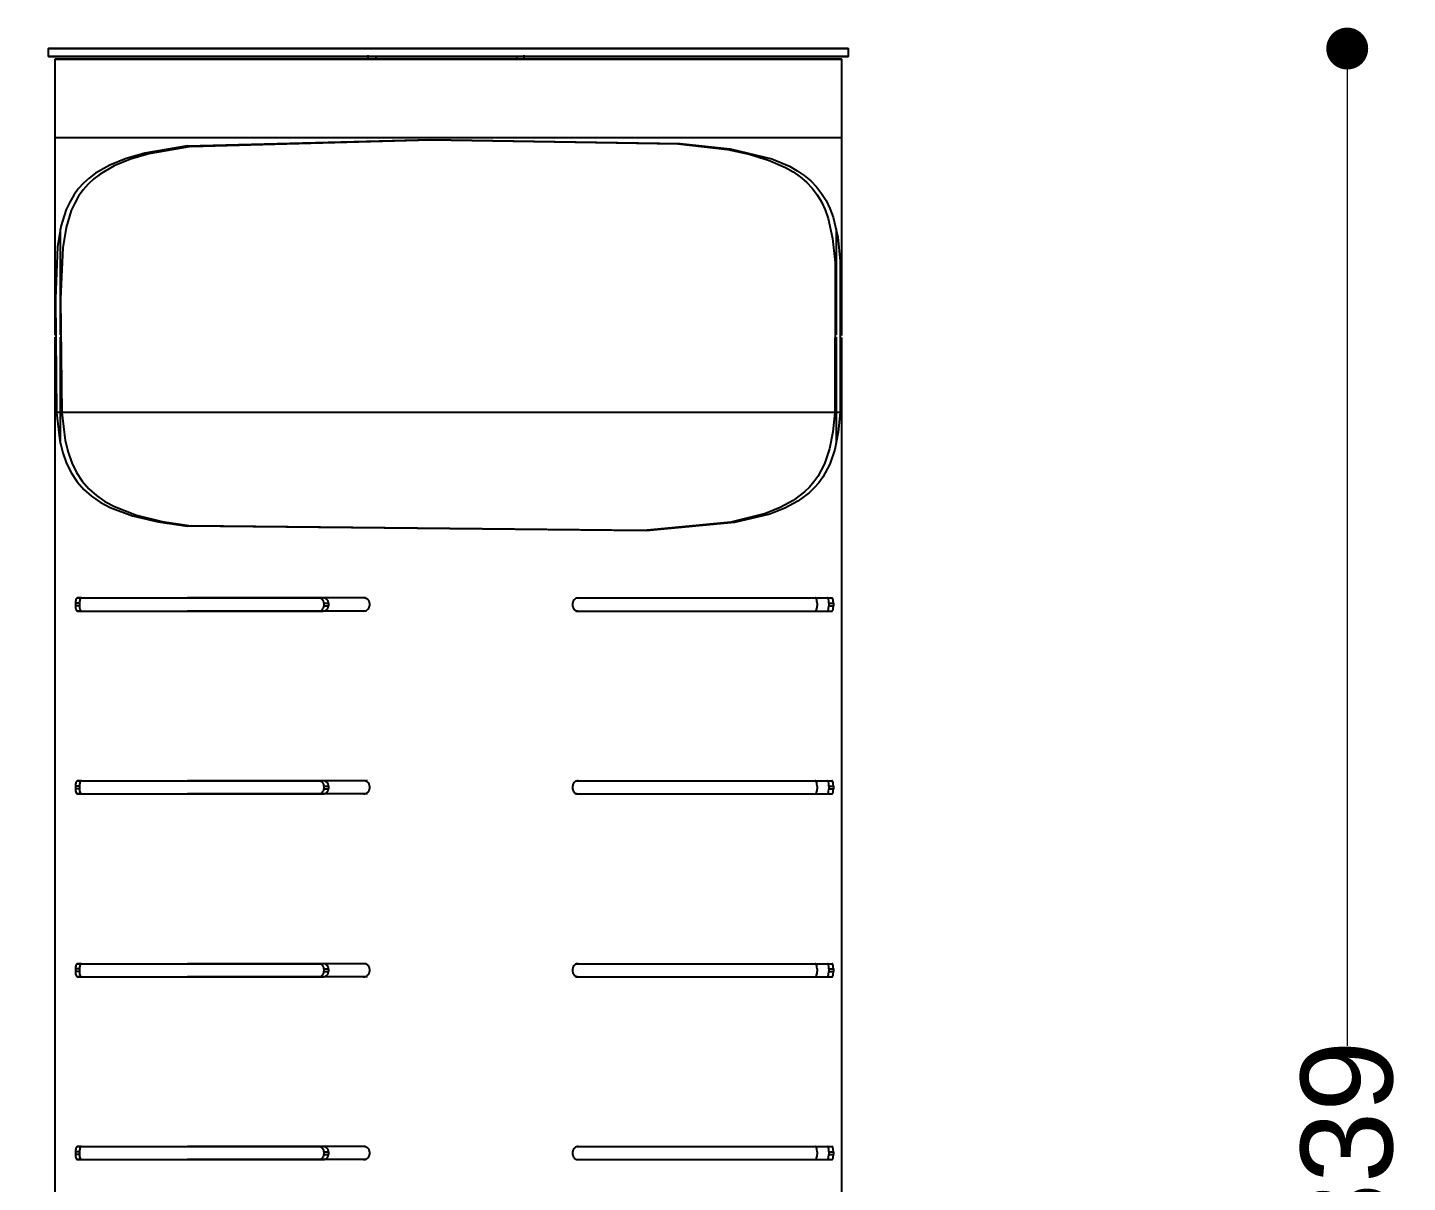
# Model space of a CAD drawing. Header units: millimetres. Extents: x 10222 to 14334, y 16216 to 21206.
# Drawn here: x 10685 to 11212, y 18542 to 18983 of the extents above; entities that cross this region are included whole.
import ezdxf

# ---------------------------------------------------------------- set-up
doc = ezdxf.new("R2010")
doc.units = ezdxf.units.MM
doc.header["$LTSCALE"] = 3
doc.layers.add('DomyÅ›lny', color=7, linetype='Continuous')
doc.styles.get("Standard").update_dxf_attribs({"font": 'arial.ttf'})
doc.dimstyles.new('MATEUSZ', dxfattribs={"dimtxt": 35, "dimasz": 16, "dimexe": 0.18, "dimexo": 0.0625, "dimgap": 0.09, "dimtad": 0, "dimdec": 0, "dimdsep": 46, "dimtxsty": 'Standard', "dimblk": 'DOT', "dimcen": 0.09, "dimse1": 1, "dimse2": 1, "dimadec": 0, "dimazin": 0, "dimtfac": 1, "dimtdec": 0, "dimtofl": 0, "dimtmove": 0, "dimatfit": 3, "dimfxl": 1, "dimtolj": 1, "dimtzin": 0, "dimlwd": 9, "dimlwe": 9, "dimarcsym": 0})

# ---------------------------------------------------------------- blocks, each defined once
blk = doc.blocks.new('_Dot')
at = {"color": 0, "linetype": 'ByBlock', "lineweight": -2}
blk.add_line((-0.5, 0), (-1, 0), dxfattribs=at)
at = {"color": 0, "linetype": 'ByBlock', "const_width": 0.5}
blk.add_lwpolyline([(-0.25, 0, 1), (0.25, 0, 1)], format="xyb", close=True, dxfattribs=at)
blk = doc.blocks.new('*D29')
at = {"color": 0, "lineweight": 9, "transparency": 16777216}
for p, q in [((11188.67, 18958.95), (11188.67, 18594.32)), ((11188.67, 18152.06), (11188.67, 18516.69))]:
    blk.add_line(p, q, dxfattribs=at)
at = {"layer": 'Defpoints', "color": 0, "transparency": 16777216}
for p in [(10998.18, 18974.95), (10919.82, 18136.06), (11188.67, 18136.06)]:
    blk.add_point(p, dxfattribs=at)
at = {"color": 0, "lineweight": 9, "transparency": 16777216, "xscale": 16, "yscale": 16, "zscale": 16}
for p, rotation in [((11188.67, 18974.95), 90), ((11188.67, 18136.06), 270)]:
    blk.add_blockref('_Dot', p, dxfattribs=dict(at, rotation=rotation))
at = {"color": 0, "transparency": 16777216, "insert": (11188.67, 18555.51), "char_height": 35, "attachment_point": 5, "rotation": 90}
blk.add_mtext('\\A1;839', dxfattribs=at)
blk = doc.blocks.new('*D32')
at = {"color": 0, "lineweight": 9, "transparency": 16777216}
for p, q in [((10709.06, 17977.1), (10806.75, 17977.1)), ((10982.18, 17977.1), (10884.5, 17977.1))]:
    blk.add_line(p, q, dxfattribs=at)
at = {"layer": 'Defpoints', "color": 0, "transparency": 16777216}
for p in [(10693.06, 18971.95), (10998.18, 18971.95), (10998.18, 17977.1)]:
    blk.add_point(p, dxfattribs=at)
at = {"color": 0, "lineweight": 9, "transparency": 16777216, "xscale": 16, "yscale": 16, "zscale": 16, "rotation": 180}
blk.add_blockref('_Dot', (10693.06, 17977.1), dxfattribs=at)
at = {"color": 0, "lineweight": 9, "transparency": 16777216, "xscale": 16, "yscale": 16, "zscale": 16}
blk.add_blockref('_Dot', (10998.18, 17977.1), dxfattribs=at)
at = {"color": 0, "transparency": 16777216, "insert": (10845.62, 17977.1), "char_height": 35, "attachment_point": 5}
blk.add_mtext('\\A1;305', dxfattribs=at)

msp = doc.modelspace()

# ---------------------------------------------------------------- linework, layer by layer
at = {"layer": 'DomyÅ›lny'}
for p, q in [((10693.06, 18971.95), (10693.06, 18974.95)), ((10815.02, 18970.95), (10815.02, 18972.45)), ((10874.62, 18970.95), (10874.62, 18972.45)), ((10998.18, 18974.95), (10998.18, 18971.95)), ((10695.62, 18940.95), (10695.62, 18970.95)), ((10818.02, 18971.95), (10818.02, 18970.95)), ((10871.62, 18971.95), (10871.62, 18970.95)), ((10995.62, 18970.95), (10995.62, 18940.95)), ((10695.62, 18865.56), (10695.62, 18940.95)), ((10995.62, 18940.95), (10995.62, 18865.46)), ((10697.62, 18865.69), (10697.62, 18906.19)), ((10993.62, 18906.19), (10993.62, 18865.72)), ((10695.62, 18836.06), (10695.62, 18864.81)), ((10697.62, 18836.06), (10697.62, 18864.74)), ((10993.62, 18864.77), (10993.62, 18836.06)), ((10995.62, 18864.7), (10995.62, 18836.06)), ((10695.62, 18336.06), (10695.62, 18836.06)), ((10697.62, 18824.17), (10697.62, 18836.06)), ((10993.62, 18836.06), (10993.62, 18824.17)), ((10995.62, 18836.06), (10995.62, 18336.06)), ((10704.86, 18763.25), (10703.32, 18763.25)), ((10703.32, 18763.25), (10703.32, 18762.25)), ((10704.86, 18762.25), (10703.32, 18762.25)), ((10705.59, 18765.25), (10704.07, 18765.25)), ((10704.86, 18763.25), (10704.86, 18762.25)), ((10798.18, 18763.25), (10798.18, 18762.25)), ((10798.18, 18763.25), (10799.91, 18763.25)), ((10798.18, 18762.25), (10799.91, 18762.25)), ((10799.91, 18763.25), (10799.91, 18762.25)), ((10814.08, 18765.25), (10813.31, 18765.25)), ((10815.56, 18763.25), (10815.56, 18762.25)), ((10893.07, 18763.25), (10893.07, 18762.25)), ((10894.48, 18765.25), (10895.24, 18765.25)), ((10986.39, 18763.25), (10986.39, 18762.25)), ((10990.39, 18765.25), (10992.1, 18765.25)), ((10990.85, 18763.25), (10990.85, 18762.25)), ((10990.85, 18763.25), (10992.58, 18763.25)), ((10990.85, 18762.25), (10992.58, 18762.25)), ((10992.58, 18763.25), (10992.58, 18762.25)), ((10705.59, 18760.25), (10704.07, 18760.25)), ((10814.24, 18760.25), (10813.31, 18760.25)), ((10894.33, 18760.25), (10895.24, 18760.25)), ((10990.39, 18760.25), (10992.1, 18760.25)), ((10703.32, 18693.45), (10703.32, 18692.45)), ((10704.86, 18693.45), (10703.32, 18693.45)), ((10705.59, 18695.45), (10704.07, 18695.45)), ((10704.86, 18693.45), (10704.86, 18692.45)), ((10798.18, 18693.45), (10798.18, 18692.45)), ((10798.18, 18693.45), (10799.91, 18693.45)), ((10799.91, 18693.45), (10799.91, 18692.45)), ((10814.83, 18695.45), (10813.31, 18695.45)), ((10815.56, 18693.45), (10815.56, 18692.45)), ((10893.07, 18693.45), (10893.07, 18692.45)), ((10894.17, 18695.45), (10895.24, 18695.45)), ((10986.39, 18693.45), (10986.39, 18692.45)), ((10990.39, 18695.45), (10992.1, 18695.45)), ((10990.85, 18693.45), (10990.85, 18692.45)), ((10990.85, 18693.45), (10992.58, 18693.45)), ((10992.58, 18693.45), (10992.58, 18692.45)), ((10704.86, 18692.45), (10703.32, 18692.45)), ((10705.59, 18690.45), (10704.07, 18690.45)), ((10798.18, 18692.45), (10799.91, 18692.45)), ((10814.83, 18690.45), (10813.31, 18690.45)), ((10894.17, 18690.45), (10895.24, 18690.45)), ((10990.39, 18690.45), (10992.1, 18690.45)), ((10990.85, 18692.45), (10992.58, 18692.45)), ((10705.59, 18625.65), (10704.07, 18625.65)), ((10814.24, 18625.65), (10813.31, 18625.65)), ((10894.33, 18625.65), (10895.24, 18625.65)), ((10990.39, 18625.65), (10992.1, 18625.65)), ((10704.86, 18623.65), (10703.32, 18623.65)), ((10703.32, 18623.65), (10703.32, 18622.65)), ((10704.86, 18622.65), (10703.32, 18622.65)), ((10705.59, 18620.65), (10704.07, 18620.65)), ((10704.86, 18623.65), (10704.86, 18622.65)), ((10798.18, 18623.65), (10798.18, 18622.65)), ((10798.18, 18623.65), (10799.91, 18623.65)), ((10798.18, 18622.65), (10799.91, 18622.65)), ((10799.91, 18623.65), (10799.91, 18622.65)), ((10814.83, 18620.65), (10813.31, 18620.65)), ((10815.56, 18623.65), (10815.56, 18622.65)), ((10893.07, 18623.65), (10893.07, 18622.65)), ((10894.33, 18620.65), (10895.24, 18620.65)), ((10986.39, 18623.65), (10986.39, 18622.65)), ((10990.39, 18620.65), (10992.1, 18620.65)), ((10990.85, 18623.65), (10990.85, 18622.65)), ((10990.85, 18623.65), (10992.58, 18623.65)), ((10990.85, 18622.65), (10992.58, 18622.65)), ((10992.58, 18623.65), (10992.58, 18622.65)), ((10703.32, 18553.85), (10703.32, 18552.85)), ((10704.86, 18553.85), (10703.32, 18553.85)), ((10704.86, 18552.85), (10703.32, 18552.85)), ((10705.59, 18555.85), (10704.07, 18555.85)), ((10704.86, 18553.85), (10704.86, 18552.85)), ((10798.18, 18553.85), (10798.18, 18552.85)), ((10798.18, 18553.85), (10799.91, 18553.85)), ((10798.18, 18552.85), (10799.91, 18552.85)), ((10799.91, 18553.85), (10799.91, 18552.85)), ((10814.08, 18555.85), (10813.31, 18555.85)), ((10815.56, 18553.85), (10815.56, 18552.85)), ((10893.07, 18553.85), (10893.07, 18552.85)), ((10894.48, 18555.85), (10895.24, 18555.85)), ((10986.39, 18553.85), (10986.39, 18552.85)), ((10990.39, 18555.85), (10992.1, 18555.85)), ((10990.85, 18553.85), (10990.85, 18552.85)), ((10990.85, 18553.85), (10992.58, 18553.85)), ((10990.85, 18552.85), (10992.58, 18552.85)), ((10992.58, 18553.85), (10992.58, 18552.85)), ((10705.59, 18550.85), (10704.07, 18550.85)), ((10814.24, 18550.85), (10813.31, 18550.85)), ((10894.48, 18550.85), (10895.24, 18550.85)), ((10990.39, 18550.85), (10992.1, 18550.85))]:
    msp.add_line(p, q, dxfattribs=at)
for points in [[(10845.62, 18974.95, 0), (10998.18, 18974.95, 0), (10845.62, 18974.95, 0), (10693.06, 18974.95, 0)], [(10845.62, 18971.95, 0), (10998.18, 18971.95, 0), (10845.62, 18971.95, 0), (10693.06, 18971.95, 0)], [(10746.11, 18970.95, 0), (10957.86, 18970.95, 0), (10986.61, 18970.95, 0), (10994.02, 18970.95, 0), (10995.48, 18970.95, 0), (10995.6, 18970.95, 0), (10995.62, 18970.95, 0), (10995.62, 18970.95, 0), (10995.62, 18970.95, 0), (10995.62, 18970.95, 0), (10995.62, 18970.95, 0), (10995.62, 18970.95, 0), (10995.62, 18970.95, 0), (10995.62, 18970.95, 0), (10995.62, 18970.95, 0), (10995.62, 18970.95, 0), (10995.62, 18970.95, 0), (10995.62, 18970.95, 0), (10995.62, 18970.95, 0), (10995.6, 18970.95, 0), (10995.54, 18970.95, 0), (10995.28, 18970.95, 0), (10992.54, 18970.95, 0), (10979.41, 18970.95, 0), (10859.96, 18970.95, 0), (10725.07, 18970.95, 0), (10701.26, 18970.95, 0), (10696.15, 18970.95, 0), (10695.72, 18970.95, 0), (10695.63, 18970.95, 0), (10695.63, 18970.95, 0), (10695.62, 18970.95, 0), (10695.62, 18970.95, 0), (10695.62, 18970.95, 0), (10695.62, 18970.95, 0), (10695.62, 18970.95, 0), (10695.62, 18970.95, 0), (10695.62, 18970.95, 0), (10695.62, 18970.95, 0), (10695.62, 18970.95, 0), (10695.62, 18970.95, 0), (10695.63, 18970.95, 0), (10695.63, 18970.95, 0), (10695.65, 18970.95, 0), (10695.71, 18970.95, 0), (10696.4, 18970.95, 0), (10699.82, 18970.95, 0), (10714.1, 18970.95, 0)]]:
    msp.add_polyline3d(points, close=True, dxfattribs=at)
for points in [[(10695.62, 18940.95, 0), (10695.62, 18940.95, 0), (10695.62, 18940.95, 0), (10695.62, 18940.95, 0), (10695.62, 18940.95, 0), (10695.62, 18940.95, 0), (10695.62, 18940.95, 0), (10695.62, 18940.95, 0), (10695.62, 18940.95, 0), (10695.62, 18940.95, 0), (10695.63, 18940.95, 0), (10695.63, 18940.95, 0), (10695.65, 18940.95, 0), (10695.72, 18940.95, 0), (10696.52, 18940.95, 0), (10700.44, 18940.95, 0), (10746.11, 18940.95, 0)], [(10746.11, 18940.95, 0), (10995.62, 18940.95, 0)], [(10746.11, 18937.76, 0), (10729.75, 18935, 0), (10722.67, 18932.99, 0), (10716.4, 18930.46, 0), (10710.96, 18927.34, 0), (10708.56, 18925.53, 0), (10706.38, 18923.53, 0), (10704.42, 18921.35, 0), (10702.67, 18918.95, 0), (10701.14, 18916.33, 0), (10699.82, 18913.48, 0), (10697.8, 18906.98, 0), (10696.52, 18899.28, 0), (10695.65, 18879.59, 0), (10696.09, 18836.06, 0)], [(10747.44, 18937.56, 0), (10731.28, 18934.75, 0), (10724.29, 18932.71, 0), (10718.09, 18930.16, 0), (10712.71, 18927.01, 0), (10710.35, 18925.19, 0), (10708.2, 18923.19, 0), (10706.26, 18921, 0), (10704.54, 18918.6, 0), (10703.03, 18915.97, 0), (10701.73, 18913.11, 0), (10699.74, 18906.61, 0), (10698.49, 18898.9, 0), (10697.65, 18879.25, 0), (10698.09, 18836.06, 0)], [(10746.11, 18937.76, 0), (10838.88, 18940.18, 0), (10934.16, 18938.77, 0), (10953.15, 18936.66, 0), (10969.14, 18932.8, 0), (10975.79, 18930, 0), (10978.75, 18928.34, 0), (10981.46, 18926.5, 0), (10983.92, 18924.45, 0), (10986.13, 18922.18, 0), (10988.09, 18919.67, 0), (10989.79, 18916.92, 0), (10991.25, 18913.9, 0), (10992.47, 18910.58, 0), (10994.23, 18902.95, 0), (10995.19, 18893.83, 0), (10995.16, 18836.06, 0)], [(10747.44, 18937.56, 0), (10838.81, 18940.17, 0), (10933.26, 18938.59, 0), (10952.11, 18936.36, 0), (10960.39, 18934.64, 0), (10967.81, 18932.41, 0), (10974.31, 18929.57, 0), (10977.21, 18927.9, 0), (10979.86, 18926.03, 0), (10982.27, 18923.97, 0), (10984.42, 18921.69, 0), (10986.33, 18919.17, 0), (10987.99, 18916.41, 0), (10989.41, 18913.38, 0), (10990.59, 18910.05, 0), (10992.29, 18902.42, 0), (10993.22, 18893.3, 0), (10993.16, 18836.06, 0)], [(10697.62, 18836.06, 0), (10695.76, 18836.06, 0), (10695.64, 18836.06, 0), (10695.63, 18836.06, 0), (10695.62, 18836.06, 0), (10695.62, 18836.06, 0), (10695.62, 18836.06, 0), (10695.62, 18836.06, 0), (10695.62, 18836.06, 0), (10695.62, 18836.06, 0), (10695.62, 18836.06, 0), (10695.62, 18836.06, 0), (10695.62, 18836.06, 0), (10695.62, 18836.06, 0), (10695.62, 18836.06, 0), (10695.62, 18836.06, 0), (10695.62, 18836.06, 0), (10695.62, 18836.06, 0), (10695.63, 18836.06, 0), (10695.63, 18836.06, 0), (10695.65, 18836.06, 0), (10695.74, 18836.06, 0), (10696.09, 18836.06, 0)], [(10696.09, 18836.06, 0), (10697.4, 18825.28, 0), (10698.5, 18820.69, 0), (10699.95, 18816.57, 0), (10701.77, 18812.88, 0), (10703.95, 18809.6, 0), (10706.52, 18806.68, 0), (10709.48, 18804.1, 0), (10712.81, 18801.82, 0), (10716.52, 18799.83, 0), (10725.05, 18796.61, 0), (10734.95, 18794.25, 0), (10746.11, 18792.59, 0)], [(10993.16, 18836.06, 0), (10993.57, 18836.06, 0), (10993.62, 18836.06, 0), (10993.62, 18836.06, 0), (10993.62, 18836.06, 0), (10993.62, 18836.06, 0), (10993.62, 18836.06, 0), (10993.62, 18836.06, 0), (10993.62, 18836.06, 0), (10993.62, 18836.06, 0), (10993.62, 18836.06, 0), (10993.62, 18836.06, 0), (10993.62, 18836.06, 0), (10993.62, 18836.06, 0), (10993.62, 18836.06, 0), (10993.62, 18836.06, 0), (10993.62, 18836.06, 0), (10993.6, 18836.06, 0), (10993.54, 18836.06, 0), (10992.86, 18836.06, 0), (10989.5, 18836.06, 0), (10975.01, 18836.06, 0), (10842.99, 18836.06, 0), (10736, 18836.06, 0), (10705.54, 18836.06, 0), (10698.77, 18836.06, 0), (10697.66, 18836.06, 0), (10697.63, 18836.06, 0), (10697.62, 18836.06, 0), (10697.62, 18836.06, 0), (10697.62, 18836.06, 0), (10697.62, 18836.06, 0), (10697.62, 18836.06, 0), (10697.62, 18836.06, 0), (10697.62, 18836.06, 0), (10697.62, 18836.06, 0), (10697.62, 18836.06, 0), (10697.62, 18836.06, 0), (10697.62, 18836.06, 0), (10697.63, 18836.06, 0), (10697.63, 18836.06, 0), (10697.65, 18836.06, 0), (10697.71, 18836.06, 0), (10698.09, 18836.06, 0)], [(10698.09, 18836.06, 0), (10699.39, 18825.41, 0), (10700.49, 18820.87, 0), (10701.92, 18816.78, 0), (10703.71, 18813.12, 0), (10705.87, 18809.86, 0), (10708.41, 18806.95, 0), (10711.32, 18804.38, 0), (10714.6, 18802.11, 0), (10718.26, 18800.11, 0), (10726.67, 18796.87, 0), (10736.43, 18794.48, 0), (10747.44, 18792.79, 0)], [(10995.16, 18836.06, 0), (10994.4, 18828.5, 0), (10993.09, 18821.94, 0), (10991.18, 18816.28, 0), (10988.58, 18811.41, 0), (10987.03, 18809.25, 0), (10985.3, 18807.26, 0), (10983.39, 18805.43, 0), (10979.04, 18802.2, 0), (10974, 18799.5, 0), (10968.28, 18797.27, 0), (10954.9, 18794, 0), (10921.26, 18790.88, 0), (10746.11, 18792.59, 0)], [(10993.16, 18836.06, 0), (10992.39, 18828.6, 0), (10991.1, 18822.11, 0), (10989.21, 18816.5, 0), (10986.65, 18811.66, 0), (10985.11, 18809.51, 0), (10983.4, 18807.53, 0), (10981.52, 18805.7, 0), (10977.23, 18802.47, 0), (10972.26, 18799.77, 0), (10966.62, 18797.53, 0), (10953.42, 18794.22, 0), (10920.24, 18791, 0), (10747.44, 18792.79, 0)], [(10995.16, 18836.06, 0), (10995.61, 18836.06, 0), (10995.62, 18836.06, 0), (10995.62, 18836.06, 0), (10995.62, 18836.06, 0), (10995.62, 18836.06, 0), (10995.62, 18836.06, 0), (10995.62, 18836.06, 0), (10995.62, 18836.06, 0), (10995.62, 18836.06, 0), (10995.62, 18836.06, 0), (10995.62, 18836.06, 0), (10995.62, 18836.06, 0), (10995.62, 18836.06, 0), (10995.62, 18836.06, 0), (10995.62, 18836.06, 0), (10995.62, 18836.06, 0), (10995.62, 18836.06, 0), (10995.62, 18836.06, 0), (10995.62, 18836.06, 0), (10995.62, 18836.06, 0), (10995.62, 18836.06, 0), (10995.62, 18836.06, 0), (10995.59, 18836.06, 0), (10995.49, 18836.06, 0), (10995.08, 18836.06, 0), (10993.16, 18836.06, 0)], [(10704.07, 18765.25, 0), (10704.04, 18765.25, 0), (10704.01, 18765.25, 0), (10703.98, 18765.24, 0), (10703.95, 18765.23, 0), (10703.92, 18765.21, 0), (10703.86, 18765.17, 0), (10703.8, 18765.12, 0), (10703.74, 18765.05, 0), (10703.68, 18764.97, 0), (10703.63, 18764.87, 0), (10703.52, 18764.62, 0), (10703.43, 18764.31, 0), (10703.37, 18763.92, 0), (10703.32, 18763.25, 0)], [(10703.32, 18762.25, 0), (10703.32, 18762.17, 0), (10703.39, 18761.43, 0), (10703.48, 18761.03, 0), (10703.6, 18760.69, 0), (10703.67, 18760.56, 0), (10703.74, 18760.46, 0), (10703.82, 18760.37, 0), (10703.86, 18760.34, 0), (10703.9, 18760.31, 0), (10703.94, 18760.28, 0), (10703.98, 18760.27, 0), (10704.02, 18760.26, 0), (10704.07, 18760.25, 0)], [(10704.07, 18765.25, 0), (10746.11, 18765.25, 0)], [(10705.59, 18765.25, 0), (10705.56, 18765.25, 0), (10705.53, 18765.25, 0), (10705.5, 18765.24, 0), (10705.47, 18765.23, 0), (10705.44, 18765.21, 0), (10705.38, 18765.17, 0), (10705.32, 18765.12, 0), (10705.27, 18765.05, 0), (10705.21, 18764.97, 0), (10705.16, 18764.87, 0), (10705.05, 18764.62, 0), (10704.97, 18764.31, 0), (10704.9, 18763.92, 0), (10704.86, 18763.25, 0)], [(10704.86, 18762.25, 0), (10704.86, 18762.17, 0), (10704.92, 18761.43, 0), (10705.01, 18761.03, 0), (10705.13, 18760.69, 0), (10705.2, 18760.56, 0), (10705.26, 18760.46, 0), (10705.34, 18760.37, 0), (10705.38, 18760.34, 0), (10705.42, 18760.31, 0), (10705.46, 18760.28, 0), (10705.5, 18760.27, 0), (10705.55, 18760.26, 0), (10705.59, 18760.25, 0)], [(10705.24, 18765.25, 0), (10740.1, 18765.25, 0), (10797.72, 18765.25, 0)], [(10705.24, 18765.25, 0), (10740.34, 18765.25, 0), (10796.01, 18765.25, 0)], [(10813.31, 18765.25, 0), (10746.11, 18765.25, 0)], [(10814.08, 18765.25, 0), (10747.44, 18765.25, 0)], [(10798.18, 18763.25, 0), (10798.18, 18763.34, 0), (10798.14, 18763.66, 0), (10798.08, 18763.87, 0), (10797.99, 18764.08, 0), (10797.87, 18764.29, 0), (10797.72, 18764.48, 0), (10797.55, 18764.66, 0), (10797.36, 18764.82, 0), (10797.17, 18764.95, 0), (10796.96, 18765.05, 0), (10796.73, 18765.14, 0), (10796.5, 18765.2, 0), (10796.26, 18765.24, 0), (10796.01, 18765.25, 0)], [(10796.01, 18760.25, 0), (10796.36, 18760.28, 0), (10796.7, 18760.36, 0), (10797.04, 18760.5, 0), (10797.2, 18760.59, 0), (10797.36, 18760.69, 0), (10797.66, 18760.96, 0), (10797.79, 18761.11, 0), (10797.91, 18761.29, 0), (10798.01, 18761.47, 0), (10798.1, 18761.7, 0), (10798.15, 18761.94, 0), (10798.17, 18762.06, 0), (10798.18, 18762.25, 0)], [(10799.91, 18763.25, 0), (10799.91, 18763.34, 0), (10799.87, 18763.66, 0), (10799.81, 18763.87, 0), (10799.72, 18764.08, 0), (10799.6, 18764.29, 0), (10799.45, 18764.48, 0), (10799.28, 18764.66, 0), (10799.08, 18764.82, 0), (10798.89, 18764.95, 0), (10798.69, 18765.05, 0), (10798.45, 18765.14, 0), (10798.22, 18765.2, 0), (10797.97, 18765.24, 0), (10797.72, 18765.25, 0)], [(10797.72, 18760.25, 0), (10798.08, 18760.28, 0), (10798.42, 18760.36, 0), (10798.77, 18760.5, 0), (10798.93, 18760.59, 0), (10799.09, 18760.69, 0), (10799.39, 18760.96, 0), (10799.52, 18761.11, 0), (10799.64, 18761.29, 0), (10799.74, 18761.47, 0), (10799.83, 18761.7, 0), (10799.89, 18761.94, 0), (10799.9, 18762.06, 0), (10799.91, 18762.25, 0)], [(10815.56, 18763.25, 0), (10815.56, 18763.34, 0), (10815.51, 18763.66, 0), (10815.45, 18763.87, 0), (10815.36, 18764.08, 0), (10815.24, 18764.29, 0), (10815.08, 18764.48, 0), (10814.91, 18764.66, 0), (10814.71, 18764.82, 0), (10814.51, 18764.95, 0), (10814.3, 18765.05, 0), (10814.06, 18765.14, 0), (10813.82, 18765.2, 0), (10813.57, 18765.24, 0), (10813.31, 18765.25, 0)], [(10813.31, 18760.25, 0), (10813.67, 18760.28, 0), (10814.03, 18760.36, 0), (10814.38, 18760.5, 0), (10814.55, 18760.59, 0), (10814.71, 18760.69, 0), (10815.02, 18760.96, 0), (10815.15, 18761.11, 0), (10815.28, 18761.29, 0), (10815.38, 18761.47, 0), (10815.47, 18761.7, 0), (10815.53, 18761.94, 0), (10815.55, 18762.06, 0), (10815.56, 18762.25, 0)], [(10895.24, 18765.25, 0), (10894.89, 18765.23, 0), (10894.55, 18765.15, 0), (10894.2, 18765.01, 0), (10894.04, 18764.92, 0), (10893.89, 18764.82, 0), (10893.58, 18764.55, 0), (10893.46, 18764.4, 0), (10893.34, 18764.22, 0), (10893.24, 18764.04, 0), (10893.15, 18763.81, 0), (10893.09, 18763.57, 0), (10893.08, 18763.45, 0), (10893.07, 18763.25, 0)], [(10893.07, 18762.25, 0), (10893.07, 18762.17, 0), (10893.11, 18761.85, 0), (10893.17, 18761.64, 0), (10893.26, 18761.43, 0), (10893.38, 18761.22, 0), (10893.53, 18761.03, 0), (10893.7, 18760.85, 0), (10893.89, 18760.69, 0), (10894.08, 18760.56, 0), (10894.29, 18760.46, 0), (10894.52, 18760.37, 0), (10894.75, 18760.31, 0), (10894.99, 18760.27, 0), (10895.24, 18760.25, 0)], [(10894.48, 18765.25, 0), (10990.39, 18765.25, 0)], [(10894.48, 18765.25, 0), (10985.66, 18765.25, 0)], [(10895.24, 18765.25, 0), (10992.1, 18765.25, 0)], [(10986.39, 18763.25, 0), (10986.39, 18763.34, 0), (10986.32, 18764.08, 0), (10986.24, 18764.48, 0), (10986.12, 18764.82, 0), (10986.05, 18764.95, 0), (10985.98, 18765.05, 0), (10985.91, 18765.14, 0), (10985.87, 18765.17, 0), (10985.83, 18765.2, 0), (10985.79, 18765.22, 0), (10985.74, 18765.24, 0), (10985.7, 18765.25, 0), (10985.66, 18765.25, 0)], [(10985.66, 18760.25, 0), (10985.69, 18760.26, 0), (10985.72, 18760.26, 0), (10985.75, 18760.27, 0), (10985.78, 18760.28, 0), (10985.81, 18760.3, 0), (10985.87, 18760.34, 0), (10985.92, 18760.39, 0), (10985.98, 18760.46, 0), (10986.04, 18760.54, 0), (10986.09, 18760.64, 0), (10986.19, 18760.89, 0), (10986.28, 18761.2, 0), (10986.35, 18761.59, 0), (10986.39, 18762.25, 0)], [(10990.85, 18763.25, 0), (10990.85, 18763.34, 0), (10990.81, 18764.08, 0), (10990.68, 18764.82, 0), (10990.62, 18765, 0), (10990.58, 18765.08, 0), (10990.54, 18765.14, 0), (10990.51, 18765.19, 0), (10990.49, 18765.21, 0), (10990.47, 18765.22, 0), (10990.45, 18765.24, 0), (10990.43, 18765.25, 0), (10990.41, 18765.25, 0), (10990.4, 18765.25, 0), (10990.39, 18765.25, 0)], [(10990.39, 18760.25, 0), (10990.4, 18760.26, 0), (10990.42, 18760.26, 0), (10990.44, 18760.27, 0), (10990.46, 18760.28, 0), (10990.48, 18760.3, 0), (10990.5, 18760.31, 0), (10990.54, 18760.36, 0), (10990.57, 18760.42, 0), (10990.64, 18760.59, 0), (10990.71, 18760.82, 0), (10990.77, 18761.11, 0), (10990.85, 18762.25, 0)], [(10992.58, 18763.25, 0), (10992.58, 18763.34, 0), (10992.54, 18764.08, 0), (10992.48, 18764.48, 0), (10992.4, 18764.82, 0), (10992.36, 18764.95, 0), (10992.32, 18765.05, 0), (10992.27, 18765.14, 0), (10992.24, 18765.17, 0), (10992.21, 18765.2, 0), (10992.19, 18765.22, 0), (10992.16, 18765.24, 0), (10992.14, 18765.25, 0), (10992.13, 18765.25, 0), (10992.12, 18765.25, 0), (10992.1, 18765.25, 0)], [(10992.1, 18760.25, 0), (10992.12, 18760.26, 0), (10992.14, 18760.26, 0), (10992.16, 18760.27, 0), (10992.18, 18760.28, 0), (10992.2, 18760.3, 0), (10992.22, 18760.31, 0), (10992.26, 18760.36, 0), (10992.3, 18760.42, 0), (10992.37, 18760.59, 0), (10992.44, 18760.82, 0), (10992.5, 18761.11, 0), (10992.58, 18762.25, 0)], [(10704.07, 18760.25, 0), (10746.11, 18760.25, 0)], [(10705.24, 18760.25, 0), (10740.1, 18760.25, 0), (10797.72, 18760.25, 0)], [(10705.24, 18760.25, 0), (10740.34, 18760.25, 0), (10796.01, 18760.25, 0)], [(10813.31, 18760.25, 0), (10746.11, 18760.25, 0)], [(10814.24, 18760.25, 0), (10747.44, 18760.25, 0)], [(10894.33, 18760.25, 0), (10990.39, 18760.25, 0)], [(10894.33, 18760.25, 0), (10985.66, 18760.25, 0)], [(10895.24, 18760.25, 0), (10992.1, 18760.25, 0)], [(10704.07, 18695.45, 0), (10704.04, 18695.45, 0), (10704.01, 18695.45, 0), (10703.98, 18695.44, 0), (10703.95, 18695.43, 0), (10703.92, 18695.41, 0), (10703.86, 18695.37, 0), (10703.8, 18695.32, 0), (10703.74, 18695.25, 0), (10703.68, 18695.17, 0), (10703.63, 18695.07, 0), (10703.52, 18694.82, 0), (10703.43, 18694.51, 0), (10703.37, 18694.12, 0), (10703.32, 18693.45, 0)], [(10704.07, 18695.45, 0), (10746.11, 18695.45, 0)], [(10705.59, 18695.45, 0), (10705.56, 18695.45, 0), (10705.53, 18695.45, 0), (10705.5, 18695.44, 0), (10705.47, 18695.43, 0), (10705.44, 18695.41, 0), (10705.38, 18695.37, 0), (10705.32, 18695.32, 0), (10705.27, 18695.25, 0), (10705.21, 18695.17, 0), (10705.16, 18695.07, 0), (10705.05, 18694.82, 0), (10704.97, 18694.51, 0), (10704.9, 18694.12, 0), (10704.86, 18693.45, 0)], [(10705.24, 18695.45, 0), (10740.1, 18695.45, 0), (10797.72, 18695.45, 0)], [(10705.24, 18695.45, 0), (10740.34, 18695.45, 0), (10796.01, 18695.45, 0)], [(10813.31, 18695.45, 0), (10746.11, 18695.45, 0)], [(10814.83, 18695.45, 0), (10747.44, 18695.45, 0)], [(10798.18, 18693.45, 0), (10798.18, 18693.54, 0), (10798.14, 18693.86, 0), (10798.08, 18694.07, 0), (10797.99, 18694.28, 0), (10797.87, 18694.49, 0), (10797.72, 18694.68, 0), (10797.55, 18694.86, 0), (10797.36, 18695.02, 0), (10797.17, 18695.15, 0), (10796.96, 18695.25, 0), (10796.73, 18695.34, 0), (10796.5, 18695.4, 0), (10796.26, 18695.44, 0), (10796.01, 18695.45, 0)], [(10799.91, 18693.45, 0), (10799.91, 18693.54, 0), (10799.87, 18693.86, 0), (10799.81, 18694.07, 0), (10799.72, 18694.28, 0), (10799.6, 18694.49, 0), (10799.45, 18694.68, 0), (10799.28, 18694.86, 0), (10799.08, 18695.02, 0), (10798.89, 18695.15, 0), (10798.69, 18695.25, 0), (10798.45, 18695.34, 0), (10798.22, 18695.4, 0), (10797.97, 18695.44, 0), (10797.72, 18695.45, 0)], [(10815.56, 18693.45, 0), (10815.56, 18693.54, 0), (10815.51, 18693.86, 0), (10815.45, 18694.07, 0), (10815.36, 18694.28, 0), (10815.24, 18694.49, 0), (10815.08, 18694.68, 0), (10814.91, 18694.86, 0), (10814.71, 18695.02, 0), (10814.51, 18695.15, 0), (10814.3, 18695.25, 0), (10814.06, 18695.34, 0), (10813.82, 18695.4, 0), (10813.57, 18695.44, 0), (10813.31, 18695.45, 0)], [(10895.24, 18695.45, 0), (10894.89, 18695.43, 0), (10894.55, 18695.35, 0), (10894.2, 18695.21, 0), (10894.04, 18695.12, 0), (10893.89, 18695.02, 0), (10893.58, 18694.75, 0), (10893.46, 18694.6, 0), (10893.34, 18694.42, 0), (10893.24, 18694.24, 0), (10893.15, 18694.01, 0), (10893.09, 18693.77, 0), (10893.08, 18693.65, 0), (10893.07, 18693.45, 0)], [(10894.17, 18695.45, 0), (10990.39, 18695.45, 0)], [(10894.17, 18695.45, 0), (10985.66, 18695.45, 0)], [(10895.24, 18695.45, 0), (10992.1, 18695.45, 0)], [(10986.39, 18693.45, 0), (10986.39, 18693.54, 0), (10986.32, 18694.28, 0), (10986.24, 18694.68, 0), (10986.12, 18695.02, 0), (10986.05, 18695.15, 0), (10985.98, 18695.25, 0), (10985.91, 18695.34, 0), (10985.87, 18695.37, 0), (10985.83, 18695.4, 0), (10985.79, 18695.42, 0), (10985.74, 18695.44, 0), (10985.7, 18695.45, 0), (10985.66, 18695.45, 0)], [(10990.85, 18693.45, 0), (10990.85, 18693.54, 0), (10990.81, 18694.28, 0), (10990.68, 18695.02, 0), (10990.62, 18695.2, 0), (10990.58, 18695.28, 0), (10990.54, 18695.34, 0), (10990.51, 18695.39, 0), (10990.49, 18695.41, 0), (10990.47, 18695.42, 0), (10990.45, 18695.44, 0), (10990.43, 18695.45, 0), (10990.41, 18695.45, 0), (10990.4, 18695.45, 0), (10990.39, 18695.45, 0)], [(10992.58, 18693.45, 0), (10992.58, 18693.54, 0), (10992.54, 18694.28, 0), (10992.48, 18694.68, 0), (10992.4, 18695.02, 0), (10992.36, 18695.15, 0), (10992.32, 18695.25, 0), (10992.27, 18695.34, 0), (10992.24, 18695.37, 0), (10992.21, 18695.4, 0), (10992.19, 18695.42, 0), (10992.16, 18695.44, 0), (10992.14, 18695.45, 0), (10992.13, 18695.45, 0), (10992.12, 18695.45, 0), (10992.1, 18695.45, 0)], [(10703.32, 18692.45, 0), (10703.32, 18692.37, 0), (10703.39, 18691.63, 0), (10703.48, 18691.23, 0), (10703.6, 18690.89, 0), (10703.67, 18690.76, 0), (10703.74, 18690.66, 0), (10703.82, 18690.57, 0), (10703.86, 18690.54, 0), (10703.9, 18690.51, 0), (10703.94, 18690.48, 0), (10703.98, 18690.47, 0), (10704.02, 18690.46, 0), (10704.07, 18690.45, 0)], [(10704.07, 18690.45, 0), (10746.11, 18690.45, 0)], [(10704.86, 18692.45, 0), (10704.86, 18692.37, 0), (10704.92, 18691.63, 0), (10705.01, 18691.23, 0), (10705.13, 18690.89, 0), (10705.2, 18690.76, 0), (10705.26, 18690.66, 0), (10705.34, 18690.57, 0), (10705.38, 18690.54, 0), (10705.42, 18690.51, 0), (10705.46, 18690.48, 0), (10705.5, 18690.47, 0), (10705.55, 18690.46, 0), (10705.59, 18690.45, 0)], [(10705.24, 18690.45, 0), (10740.1, 18690.45, 0), (10797.72, 18690.45, 0)], [(10705.24, 18690.45, 0), (10740.34, 18690.45, 0), (10796.01, 18690.45, 0)], [(10813.31, 18690.45, 0), (10746.11, 18690.45, 0)], [(10814.83, 18690.45, 0), (10747.44, 18690.45, 0)], [(10796.01, 18690.45, 0), (10796.36, 18690.48, 0), (10796.7, 18690.56, 0), (10797.04, 18690.7, 0), (10797.2, 18690.79, 0), (10797.36, 18690.89, 0), (10797.66, 18691.16, 0), (10797.79, 18691.31, 0), (10797.91, 18691.49, 0), (10798.01, 18691.67, 0), (10798.1, 18691.9, 0), (10798.15, 18692.14, 0), (10798.17, 18692.26, 0), (10798.18, 18692.45, 0)], [(10797.72, 18690.45, 0), (10798.08, 18690.48, 0), (10798.42, 18690.56, 0), (10798.77, 18690.7, 0), (10798.93, 18690.79, 0), (10799.09, 18690.89, 0), (10799.39, 18691.16, 0), (10799.52, 18691.31, 0), (10799.64, 18691.49, 0), (10799.74, 18691.67, 0), (10799.83, 18691.9, 0), (10799.89, 18692.14, 0), (10799.9, 18692.26, 0), (10799.91, 18692.45, 0)], [(10813.31, 18690.45, 0), (10813.67, 18690.48, 0), (10814.03, 18690.56, 0), (10814.38, 18690.7, 0), (10814.55, 18690.79, 0), (10814.71, 18690.89, 0), (10815.02, 18691.16, 0), (10815.15, 18691.31, 0), (10815.28, 18691.49, 0), (10815.38, 18691.67, 0), (10815.47, 18691.9, 0), (10815.53, 18692.14, 0), (10815.55, 18692.26, 0), (10815.56, 18692.45, 0)], [(10893.07, 18692.45, 0), (10893.07, 18692.37, 0), (10893.11, 18692.05, 0), (10893.17, 18691.84, 0), (10893.26, 18691.63, 0), (10893.38, 18691.42, 0), (10893.53, 18691.23, 0), (10893.7, 18691.05, 0), (10893.89, 18690.89, 0), (10894.08, 18690.76, 0), (10894.29, 18690.66, 0), (10894.52, 18690.57, 0), (10894.75, 18690.51, 0), (10894.99, 18690.47, 0), (10895.24, 18690.45, 0)], [(10894.17, 18690.45, 0), (10990.39, 18690.45, 0)], [(10894.17, 18690.45, 0), (10985.66, 18690.45, 0)], [(10895.24, 18690.45, 0), (10992.1, 18690.45, 0)], [(10985.66, 18690.45, 0), (10985.69, 18690.46, 0), (10985.72, 18690.46, 0), (10985.75, 18690.47, 0), (10985.78, 18690.48, 0), (10985.81, 18690.5, 0), (10985.87, 18690.54, 0), (10985.92, 18690.59, 0), (10985.98, 18690.66, 0), (10986.04, 18690.74, 0), (10986.09, 18690.84, 0), (10986.19, 18691.09, 0), (10986.28, 18691.4, 0), (10986.35, 18691.79, 0), (10986.39, 18692.45, 0)], [(10990.39, 18690.45, 0), (10990.4, 18690.46, 0), (10990.42, 18690.46, 0), (10990.44, 18690.47, 0), (10990.46, 18690.48, 0), (10990.48, 18690.5, 0), (10990.5, 18690.51, 0), (10990.54, 18690.56, 0), (10990.57, 18690.62, 0), (10990.64, 18690.79, 0), (10990.71, 18691.02, 0), (10990.77, 18691.31, 0), (10990.85, 18692.45, 0)], [(10992.1, 18690.45, 0), (10992.12, 18690.46, 0), (10992.14, 18690.46, 0), (10992.16, 18690.47, 0), (10992.18, 18690.48, 0), (10992.2, 18690.5, 0), (10992.22, 18690.51, 0), (10992.26, 18690.56, 0), (10992.3, 18690.62, 0), (10992.37, 18690.79, 0), (10992.44, 18691.02, 0), (10992.5, 18691.31, 0), (10992.58, 18692.45, 0)], [(10704.07, 18625.65, 0), (10704.04, 18625.65, 0), (10704.01, 18625.65, 0), (10703.98, 18625.64, 0), (10703.95, 18625.63, 0), (10703.92, 18625.61, 0), (10703.86, 18625.57, 0), (10703.8, 18625.52, 0), (10703.74, 18625.45, 0), (10703.68, 18625.37, 0), (10703.63, 18625.27, 0), (10703.52, 18625.02, 0), (10703.43, 18624.71, 0), (10703.37, 18624.32, 0), (10703.32, 18623.65, 0)], [(10704.07, 18625.65, 0), (10746.11, 18625.65, 0)], [(10705.59, 18625.65, 0), (10705.56, 18625.65, 0), (10705.53, 18625.65, 0), (10705.5, 18625.64, 0), (10705.47, 18625.63, 0), (10705.44, 18625.61, 0), (10705.38, 18625.57, 0), (10705.32, 18625.52, 0), (10705.27, 18625.45, 0), (10705.21, 18625.37, 0), (10705.16, 18625.27, 0), (10705.05, 18625.02, 0), (10704.97, 18624.71, 0), (10704.9, 18624.32, 0), (10704.86, 18623.65, 0)], [(10705.24, 18625.65, 0), (10740.1, 18625.65, 0), (10797.72, 18625.65, 0)], [(10705.24, 18625.65, 0), (10740.34, 18625.65, 0), (10796.01, 18625.65, 0)], [(10813.31, 18625.65, 0), (10746.11, 18625.65, 0)], [(10814.24, 18625.65, 0), (10747.44, 18625.65, 0)], [(10798.18, 18623.65, 0), (10798.18, 18623.74, 0), (10798.14, 18624.06, 0), (10798.08, 18624.27, 0), (10797.99, 18624.48, 0), (10797.87, 18624.69, 0), (10797.72, 18624.88, 0), (10797.55, 18625.06, 0), (10797.36, 18625.22, 0), (10797.17, 18625.35, 0), (10796.96, 18625.45, 0), (10796.73, 18625.54, 0), (10796.5, 18625.6, 0), (10796.26, 18625.64, 0), (10796.01, 18625.65, 0)], [(10799.91, 18623.65, 0), (10799.91, 18623.74, 0), (10799.87, 18624.06, 0), (10799.81, 18624.27, 0), (10799.72, 18624.48, 0), (10799.6, 18624.69, 0), (10799.45, 18624.88, 0), (10799.28, 18625.06, 0), (10799.08, 18625.22, 0), (10798.89, 18625.35, 0), (10798.69, 18625.45, 0), (10798.45, 18625.54, 0), (10798.22, 18625.6, 0), (10797.97, 18625.64, 0), (10797.72, 18625.65, 0)], [(10815.56, 18623.65, 0), (10815.56, 18623.74, 0), (10815.51, 18624.06, 0), (10815.45, 18624.27, 0), (10815.36, 18624.48, 0), (10815.24, 18624.69, 0), (10815.08, 18624.88, 0), (10814.91, 18625.06, 0), (10814.71, 18625.22, 0), (10814.51, 18625.35, 0), (10814.3, 18625.45, 0), (10814.06, 18625.54, 0), (10813.82, 18625.6, 0), (10813.57, 18625.64, 0), (10813.31, 18625.65, 0)], [(10895.24, 18625.65, 0), (10894.89, 18625.63, 0), (10894.55, 18625.55, 0), (10894.2, 18625.41, 0), (10894.04, 18625.32, 0), (10893.89, 18625.22, 0), (10893.58, 18624.95, 0), (10893.46, 18624.8, 0), (10893.34, 18624.62, 0), (10893.24, 18624.44, 0), (10893.15, 18624.21, 0), (10893.09, 18623.97, 0), (10893.08, 18623.85, 0), (10893.07, 18623.65, 0)], [(10894.33, 18625.65, 0), (10990.39, 18625.65, 0)], [(10894.33, 18625.65, 0), (10985.66, 18625.65, 0)], [(10895.24, 18625.65, 0), (10992.1, 18625.65, 0)], [(10986.39, 18623.65, 0), (10986.39, 18623.74, 0), (10986.32, 18624.48, 0), (10986.24, 18624.88, 0), (10986.12, 18625.22, 0), (10986.05, 18625.35, 0), (10985.98, 18625.45, 0), (10985.91, 18625.54, 0), (10985.87, 18625.57, 0), (10985.83, 18625.6, 0), (10985.79, 18625.62, 0), (10985.74, 18625.64, 0), (10985.7, 18625.65, 0), (10985.66, 18625.65, 0)], [(10990.85, 18623.65, 0), (10990.85, 18623.74, 0), (10990.81, 18624.48, 0), (10990.68, 18625.22, 0), (10990.62, 18625.4, 0), (10990.58, 18625.48, 0), (10990.54, 18625.54, 0), (10990.51, 18625.59, 0), (10990.49, 18625.61, 0), (10990.47, 18625.62, 0), (10990.45, 18625.64, 0), (10990.43, 18625.65, 0), (10990.41, 18625.65, 0), (10990.4, 18625.65, 0), (10990.39, 18625.65, 0)], [(10992.58, 18623.65, 0), (10992.58, 18623.74, 0), (10992.54, 18624.48, 0), (10992.48, 18624.88, 0), (10992.4, 18625.22, 0), (10992.36, 18625.35, 0), (10992.32, 18625.45, 0), (10992.27, 18625.54, 0), (10992.24, 18625.57, 0), (10992.21, 18625.6, 0), (10992.19, 18625.62, 0), (10992.16, 18625.64, 0), (10992.14, 18625.65, 0), (10992.13, 18625.65, 0), (10992.12, 18625.65, 0), (10992.1, 18625.65, 0)], [(10703.32, 18622.65, 0), (10703.32, 18622.57, 0), (10703.39, 18621.83, 0), (10703.48, 18621.43, 0), (10703.6, 18621.09, 0), (10703.67, 18620.96, 0), (10703.74, 18620.86, 0), (10703.82, 18620.77, 0), (10703.86, 18620.74, 0), (10703.9, 18620.71, 0), (10703.94, 18620.68, 0), (10703.98, 18620.67, 0), (10704.02, 18620.66, 0), (10704.07, 18620.65, 0)], [(10704.07, 18620.65, 0), (10746.11, 18620.65, 0)], [(10704.86, 18622.65, 0), (10704.86, 18622.57, 0), (10704.92, 18621.83, 0), (10705.01, 18621.43, 0), (10705.13, 18621.09, 0), (10705.2, 18620.96, 0), (10705.26, 18620.86, 0), (10705.34, 18620.77, 0), (10705.38, 18620.74, 0), (10705.42, 18620.71, 0), (10705.46, 18620.68, 0), (10705.5, 18620.67, 0), (10705.55, 18620.66, 0), (10705.59, 18620.65, 0)], [(10705.24, 18620.65, 0), (10740.1, 18620.65, 0), (10797.72, 18620.65, 0)], [(10705.24, 18620.65, 0), (10740.34, 18620.65, 0), (10796.01, 18620.65, 0)], [(10813.31, 18620.65, 0), (10746.11, 18620.65, 0)], [(10814.08, 18620.65, 0), (10747.44, 18620.65, 0)], [(10796.01, 18620.65, 0), (10796.36, 18620.68, 0), (10796.7, 18620.76, 0), (10797.04, 18620.9, 0), (10797.2, 18620.99, 0), (10797.36, 18621.09, 0), (10797.66, 18621.36, 0), (10797.79, 18621.51, 0), (10797.91, 18621.69, 0), (10798.01, 18621.87, 0), (10798.1, 18622.1, 0), (10798.15, 18622.34, 0), (10798.17, 18622.46, 0), (10798.18, 18622.65, 0)], [(10797.72, 18620.65, 0), (10798.08, 18620.68, 0), (10798.42, 18620.76, 0), (10798.77, 18620.9, 0), (10798.93, 18620.99, 0), (10799.09, 18621.09, 0), (10799.39, 18621.36, 0), (10799.52, 18621.51, 0), (10799.64, 18621.69, 0), (10799.74, 18621.87, 0), (10799.83, 18622.1, 0), (10799.89, 18622.34, 0), (10799.9, 18622.46, 0), (10799.91, 18622.65, 0)], [(10813.31, 18620.65, 0), (10813.67, 18620.68, 0), (10814.03, 18620.76, 0), (10814.38, 18620.9, 0), (10814.55, 18620.99, 0), (10814.71, 18621.09, 0), (10815.02, 18621.36, 0), (10815.15, 18621.51, 0), (10815.28, 18621.69, 0), (10815.38, 18621.87, 0), (10815.47, 18622.1, 0), (10815.53, 18622.34, 0), (10815.55, 18622.46, 0), (10815.56, 18622.65, 0)], [(10893.07, 18622.65, 0), (10893.07, 18622.57, 0), (10893.11, 18622.25, 0), (10893.17, 18622.04, 0), (10893.26, 18621.83, 0), (10893.38, 18621.62, 0), (10893.53, 18621.43, 0), (10893.7, 18621.25, 0), (10893.89, 18621.09, 0), (10894.08, 18620.96, 0), (10894.29, 18620.86, 0), (10894.52, 18620.77, 0), (10894.75, 18620.71, 0), (10894.99, 18620.67, 0), (10895.24, 18620.65, 0)], [(10894.17, 18620.65, 0), (10990.39, 18620.65, 0)], [(10894.17, 18620.65, 0), (10985.66, 18620.65, 0)], [(10895.24, 18620.65, 0), (10992.1, 18620.65, 0)], [(10985.66, 18620.65, 0), (10985.69, 18620.66, 0), (10985.72, 18620.66, 0), (10985.75, 18620.67, 0), (10985.78, 18620.68, 0), (10985.81, 18620.7, 0), (10985.87, 18620.74, 0), (10985.92, 18620.79, 0), (10985.98, 18620.86, 0), (10986.04, 18620.94, 0), (10986.09, 18621.04, 0), (10986.19, 18621.29, 0), (10986.28, 18621.6, 0), (10986.35, 18621.99, 0), (10986.39, 18622.65, 0)], [(10990.39, 18620.65, 0), (10990.4, 18620.66, 0), (10990.42, 18620.66, 0), (10990.44, 18620.67, 0), (10990.46, 18620.68, 0), (10990.48, 18620.7, 0), (10990.5, 18620.71, 0), (10990.54, 18620.76, 0), (10990.57, 18620.82, 0), (10990.64, 18620.99, 0), (10990.71, 18621.22, 0), (10990.77, 18621.51, 0), (10990.85, 18622.65, 0)], [(10992.1, 18620.65, 0), (10992.12, 18620.66, 0), (10992.14, 18620.66, 0), (10992.16, 18620.67, 0), (10992.18, 18620.68, 0), (10992.2, 18620.7, 0), (10992.22, 18620.71, 0), (10992.26, 18620.76, 0), (10992.3, 18620.82, 0), (10992.37, 18620.99, 0), (10992.44, 18621.22, 0), (10992.5, 18621.51, 0), (10992.58, 18622.65, 0)], [(10704.07, 18555.85, 0), (10704.04, 18555.85, 0), (10704.01, 18555.85, 0), (10703.98, 18555.84, 0), (10703.95, 18555.83, 0), (10703.92, 18555.81, 0), (10703.86, 18555.77, 0), (10703.8, 18555.72, 0), (10703.74, 18555.65, 0), (10703.68, 18555.57, 0), (10703.63, 18555.47, 0), (10703.52, 18555.22, 0), (10703.43, 18554.91, 0), (10703.37, 18554.52, 0), (10703.32, 18553.85, 0)], [(10703.32, 18552.85, 0), (10703.32, 18552.77, 0), (10703.39, 18552.03, 0), (10703.48, 18551.63, 0), (10703.6, 18551.29, 0), (10703.67, 18551.16, 0), (10703.74, 18551.06, 0), (10703.82, 18550.97, 0), (10703.86, 18550.94, 0), (10703.9, 18550.91, 0), (10703.94, 18550.88, 0), (10703.98, 18550.87, 0), (10704.02, 18550.86, 0), (10704.07, 18550.85, 0)], [(10704.07, 18555.85, 0), (10746.11, 18555.85, 0)], [(10705.59, 18555.85, 0), (10705.56, 18555.85, 0), (10705.53, 18555.85, 0), (10705.5, 18555.84, 0), (10705.47, 18555.83, 0), (10705.44, 18555.81, 0), (10705.38, 18555.77, 0), (10705.32, 18555.72, 0), (10705.27, 18555.65, 0), (10705.21, 18555.57, 0), (10705.16, 18555.47, 0), (10705.05, 18555.22, 0), (10704.97, 18554.91, 0), (10704.9, 18554.52, 0), (10704.86, 18553.85, 0)], [(10704.86, 18552.85, 0), (10704.86, 18552.77, 0), (10704.92, 18552.03, 0), (10705.01, 18551.63, 0), (10705.13, 18551.29, 0), (10705.2, 18551.16, 0), (10705.26, 18551.06, 0), (10705.34, 18550.97, 0), (10705.38, 18550.94, 0), (10705.42, 18550.91, 0), (10705.46, 18550.88, 0), (10705.5, 18550.87, 0), (10705.55, 18550.86, 0), (10705.59, 18550.85, 0)], [(10705.24, 18555.85, 0), (10740.1, 18555.85, 0), (10797.72, 18555.85, 0)], [(10705.24, 18555.85, 0), (10740.34, 18555.85, 0), (10796.01, 18555.85, 0)], [(10813.31, 18555.85, 0), (10746.11, 18555.85, 0)], [(10814.08, 18555.85, 0), (10747.44, 18555.85, 0)], [(10798.18, 18553.85, 0), (10798.18, 18553.94, 0), (10798.14, 18554.26, 0), (10798.08, 18554.47, 0), (10797.99, 18554.68, 0), (10797.87, 18554.89, 0), (10797.72, 18555.08, 0), (10797.55, 18555.26, 0), (10797.36, 18555.42, 0), (10797.17, 18555.55, 0), (10796.96, 18555.65, 0), (10796.73, 18555.74, 0), (10796.5, 18555.8, 0), (10796.26, 18555.84, 0), (10796.01, 18555.85, 0)], [(10796.01, 18550.85, 0), (10796.36, 18550.88, 0), (10796.7, 18550.96, 0), (10797.04, 18551.1, 0), (10797.2, 18551.19, 0), (10797.36, 18551.29, 0), (10797.66, 18551.56, 0), (10797.79, 18551.71, 0), (10797.91, 18551.89, 0), (10798.01, 18552.07, 0), (10798.1, 18552.3, 0), (10798.15, 18552.54, 0), (10798.17, 18552.66, 0), (10798.18, 18552.85, 0)], [(10799.91, 18553.85, 0), (10799.91, 18553.94, 0), (10799.87, 18554.26, 0), (10799.81, 18554.47, 0), (10799.72, 18554.68, 0), (10799.6, 18554.89, 0), (10799.45, 18555.08, 0), (10799.28, 18555.26, 0), (10799.08, 18555.42, 0), (10798.89, 18555.55, 0), (10798.69, 18555.65, 0), (10798.45, 18555.74, 0), (10798.22, 18555.8, 0), (10797.97, 18555.84, 0), (10797.72, 18555.85, 0)], [(10797.72, 18550.85, 0), (10798.08, 18550.88, 0), (10798.42, 18550.96, 0), (10798.77, 18551.1, 0), (10798.93, 18551.19, 0), (10799.09, 18551.29, 0), (10799.39, 18551.56, 0), (10799.52, 18551.71, 0), (10799.64, 18551.89, 0), (10799.74, 18552.07, 0), (10799.83, 18552.3, 0), (10799.89, 18552.54, 0), (10799.9, 18552.66, 0), (10799.91, 18552.85, 0)], [(10815.56, 18553.85, 0), (10815.56, 18553.94, 0), (10815.51, 18554.26, 0), (10815.45, 18554.47, 0), (10815.36, 18554.68, 0), (10815.24, 18554.89, 0), (10815.08, 18555.08, 0), (10814.91, 18555.26, 0), (10814.71, 18555.42, 0), (10814.51, 18555.55, 0), (10814.3, 18555.65, 0), (10814.06, 18555.74, 0), (10813.82, 18555.8, 0), (10813.57, 18555.84, 0), (10813.31, 18555.85, 0)], [(10813.31, 18550.85, 0), (10813.67, 18550.88, 0), (10814.03, 18550.96, 0), (10814.38, 18551.1, 0), (10814.55, 18551.19, 0), (10814.71, 18551.29, 0), (10815.02, 18551.56, 0), (10815.15, 18551.71, 0), (10815.28, 18551.89, 0), (10815.38, 18552.07, 0), (10815.47, 18552.3, 0), (10815.53, 18552.54, 0), (10815.55, 18552.66, 0), (10815.56, 18552.85, 0)], [(10895.24, 18555.85, 0), (10894.89, 18555.83, 0), (10894.55, 18555.75, 0), (10894.2, 18555.61, 0), (10894.04, 18555.52, 0), (10893.89, 18555.42, 0), (10893.58, 18555.15, 0), (10893.46, 18555, 0), (10893.34, 18554.82, 0), (10893.24, 18554.64, 0), (10893.15, 18554.41, 0), (10893.09, 18554.17, 0), (10893.08, 18554.05, 0), (10893.07, 18553.85, 0)], [(10893.07, 18552.85, 0), (10893.07, 18552.77, 0), (10893.11, 18552.45, 0), (10893.17, 18552.24, 0), (10893.26, 18552.03, 0), (10893.38, 18551.82, 0), (10893.53, 18551.63, 0), (10893.7, 18551.45, 0), (10893.89, 18551.29, 0), (10894.08, 18551.16, 0), (10894.29, 18551.06, 0), (10894.52, 18550.97, 0), (10894.75, 18550.91, 0), (10894.99, 18550.87, 0), (10895.24, 18550.85, 0)], [(10894.48, 18555.85, 0), (10990.39, 18555.85, 0)], [(10894.48, 18555.85, 0), (10985.66, 18555.85, 0)], [(10895.24, 18555.85, 0), (10992.1, 18555.85, 0)], [(10986.39, 18553.85, 0), (10986.39, 18553.94, 0), (10986.32, 18554.68, 0), (10986.24, 18555.08, 0), (10986.12, 18555.42, 0), (10986.05, 18555.55, 0), (10985.98, 18555.65, 0), (10985.91, 18555.74, 0), (10985.87, 18555.77, 0), (10985.83, 18555.8, 0), (10985.79, 18555.82, 0), (10985.74, 18555.84, 0), (10985.7, 18555.85, 0), (10985.66, 18555.85, 0)], [(10985.66, 18550.85, 0), (10985.69, 18550.86, 0), (10985.72, 18550.86, 0), (10985.75, 18550.87, 0), (10985.78, 18550.88, 0), (10985.81, 18550.9, 0), (10985.87, 18550.94, 0), (10985.92, 18550.99, 0), (10985.98, 18551.06, 0), (10986.04, 18551.14, 0), (10986.09, 18551.24, 0), (10986.19, 18551.49, 0), (10986.28, 18551.8, 0), (10986.35, 18552.19, 0), (10986.39, 18552.85, 0)], [(10990.85, 18553.85, 0), (10990.85, 18553.94, 0), (10990.81, 18554.68, 0), (10990.68, 18555.42, 0), (10990.62, 18555.6, 0), (10990.58, 18555.68, 0), (10990.54, 18555.74, 0), (10990.51, 18555.79, 0), (10990.49, 18555.81, 0), (10990.47, 18555.82, 0), (10990.45, 18555.84, 0), (10990.43, 18555.85, 0), (10990.41, 18555.85, 0), (10990.4, 18555.85, 0), (10990.39, 18555.85, 0)], [(10990.39, 18550.85, 0), (10990.4, 18550.86, 0), (10990.42, 18550.86, 0), (10990.44, 18550.87, 0), (10990.46, 18550.88, 0), (10990.48, 18550.9, 0), (10990.5, 18550.91, 0), (10990.54, 18550.96, 0), (10990.57, 18551.02, 0), (10990.64, 18551.19, 0), (10990.71, 18551.42, 0), (10990.77, 18551.71, 0), (10990.85, 18552.85, 0)], [(10992.58, 18553.85, 0), (10992.58, 18553.94, 0), (10992.54, 18554.68, 0), (10992.48, 18555.08, 0), (10992.4, 18555.42, 0), (10992.36, 18555.55, 0), (10992.32, 18555.65, 0), (10992.27, 18555.74, 0), (10992.24, 18555.77, 0), (10992.21, 18555.8, 0), (10992.19, 18555.82, 0), (10992.16, 18555.84, 0), (10992.14, 18555.85, 0), (10992.13, 18555.85, 0), (10992.12, 18555.85, 0), (10992.1, 18555.85, 0)], [(10992.1, 18550.85, 0), (10992.12, 18550.86, 0), (10992.14, 18550.86, 0), (10992.16, 18550.87, 0), (10992.18, 18550.88, 0), (10992.2, 18550.9, 0), (10992.22, 18550.91, 0), (10992.26, 18550.96, 0), (10992.3, 18551.02, 0), (10992.37, 18551.19, 0), (10992.44, 18551.42, 0), (10992.5, 18551.71, 0), (10992.58, 18552.85, 0)], [(10704.07, 18550.85, 0), (10746.11, 18550.85, 0)], [(10705.24, 18550.85, 0), (10740.1, 18550.85, 0), (10797.72, 18550.85, 0)], [(10705.24, 18550.85, 0), (10740.34, 18550.85, 0), (10796.01, 18550.85, 0)], [(10813.31, 18550.85, 0), (10746.11, 18550.85, 0)], [(10814.24, 18550.85, 0), (10747.44, 18550.85, 0)], [(10894.48, 18550.85, 0), (10990.39, 18550.85, 0)], [(10894.48, 18550.85, 0), (10985.66, 18550.85, 0)], [(10895.24, 18550.85, 0), (10992.1, 18550.85, 0)]]:
    msp.add_polyline3d(points, dxfattribs=at)
for centre, start, end in [((10817.52, 18972.45), 90, 106.7169), ((10872.12, 18972.45), 73.0405, 90)]:
    msp.add_arc(centre, 2.5, start, end, dxfattribs=at)

# ---------------------------------------------------------------- dimensions: what is measured, and where the dimension line sits
dim = msp.add_linear_dim(base=(11188.67, 18136.06), p1=(10998.18, 18974.95), p2=(10919.82, 18136.06), angle=90, dimstyle='MATEUSZ')
dim.commit()
dim.dimension.update_dxf_attribs({"geometry": '*D29', "text_midpoint": (11188.67, 18555.51)})
dim = msp.add_linear_dim(base=(10998.18, 17977.1), p1=(10693.06, 18971.95), p2=(10998.18, 18971.95), dimstyle='MATEUSZ')
dim.commit()
dim.dimension.update_dxf_attribs({"geometry": '*D32', "text_midpoint": (10845.62, 17977.1)})

doc.saveas('drawing.dxf')
